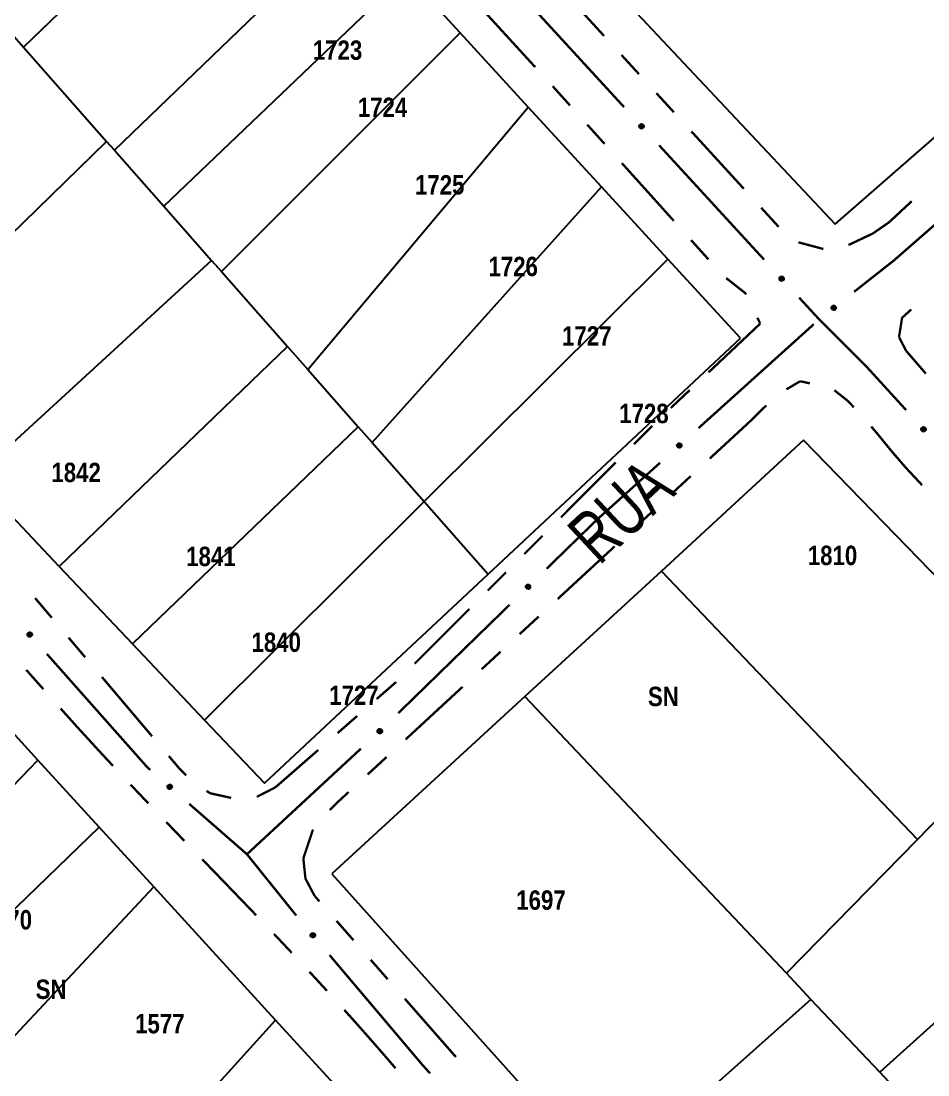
# Model space of a CAD drawing. Extents: x 201549 to 203722, y 4857623 to 4859778.
# Drawn here: x 203034 to 203104.1, y 4858511.1 to 4858592.6 of the extents above; entities that cross this region are included whole.
import ezdxf
from ezdxf.enums import TextEntityAlignment as Align

# ---------------------------------------------------------------- set-up
doc = ezdxf.new("R2010")
doc.units = 0
doc.header["$LTSCALE"] = 1.5
doc.header["$MEASUREMENT"] = 0
for name, color, linetype in [('CD-MALHA-LOTES', 40, 'CONTINUOUS'), ('RU-QUADRAS', 6, 'CONTINUOUS'), ('SV-EIXO-RUA-N-PAV', 6, 'CONTINUOUS'), ('SV-RUA-NAO-PAV-S-GUIA-C-GUIA', 7, 'CONTINUOUS'), ('SV-TXT-RUA-N-PAV-S-GUIA-C-GUIA', 7, 'CONTINUOUS'), ('Th_NmrPort', 1, 'CONTINUOUS')]:
    doc.layers.add(name, color=color, linetype=linetype)
doc.styles.add('ARIAL', font='ARIAL.TTF')
doc.styles.get("Standard").update_dxf_attribs({"font": 'swisscbo.ttf'})

msp = doc.modelspace()

# ---------------------------------------------------------------- linework, layer by layer
at = {"layer": 'CD-MALHA-LOTES', "linetype": 'Continuous'}
for p, q in [((203035.77, 4858641.91), (203096.96, 4858576.87)), ((203096.96, 4858576.87), (203134.65, 4858609.8)), ((203052.66, 4858608.32), (203034.2, 4858590.55)), ((203041.23, 4858582.58), (203059.84, 4858600.5)), ((203045.04, 4858578.26), (203063.81, 4858596.18)), ((203067.96, 4858591.65), (203063.81, 4858596.18)), ((203032.94, 4858591.99), (203034.2, 4858590.55)), ((203049.5, 4858573.21), (203067.96, 4858591.65)), ((203073.23, 4858585.91), (203067.96, 4858591.65)), ((203034.2, 4858590.55), (203040.63, 4858583.26)), ((203056.18, 4858565.63), (203073.23, 4858585.91)), ((203078.88, 4858579.76), (203073.23, 4858585.91)), ((203022.52, 4858565.66), (203040.63, 4858583.26)), ((203040.63, 4858583.26), (203041.23, 4858582.58)), ((203041.23, 4858582.58), (203045.04, 4858578.26)), ((203061.15, 4858559.99), (203078.88, 4858579.76)), ((203084.01, 4858574.17), (203078.88, 4858579.76)), ((203045.04, 4858578.26), (203048.73, 4858574.07)), ((203048.73, 4858574.07), (203030.45, 4858557.29)), ((203048.73, 4858574.07), (203049.5, 4858573.21)), ((203065.18, 4858555.43), (203084.01, 4858574.17)), ((203089.63, 4858568.05), (203084.01, 4858574.17)), ((203049.5, 4858573.21), (203054.62, 4858567.4)), ((203054.62, 4858567.4), (203036.96, 4858550.42)), ((203054.62, 4858567.4), (203056.18, 4858565.63)), ((203070.12, 4858549.82), (203089.63, 4858568.05)), ((203056.18, 4858565.63), (203060.08, 4858561.2)), ((203060.08, 4858561.2), (203042.63, 4858544.43)), ((203060.08, 4858561.2), (203061.15, 4858559.99)), ((203061.15, 4858559.99), (203065.18, 4858555.43)), ((203094.51, 4858560.16), (203083.52, 4858550.05)), ((203113.94, 4858540.18), (203094.51, 4858560.16)), ((203036.96, 4858550.42), (203030.45, 4858557.29)), ((203065.18, 4858555.43), (203048.2, 4858538.54)), ((203065.18, 4858555.43), (203070.12, 4858549.82)), ((203036.96, 4858550.42), (203042.63, 4858544.43)), ((203052.83, 4858533.66), (203070.12, 4858549.82)), ((203083.52, 4858550.05), (203072.96, 4858540.35)), ((203103.31, 4858529.32), (203083.52, 4858550.05)), ((203042.63, 4858544.43), (203048.2, 4858538.54)), ((203035.32, 4858535.44), (203027.99, 4858543.45)), ((203072.96, 4858540.35), (203058.05, 4858526.65)), ((203093.18, 4858518.97), (203072.96, 4858540.35)), ((203103.31, 4858529.32), (203113.94, 4858540.18)), ((203048.2, 4858538.54), (203052.83, 4858533.66)), ((203016.61, 4858516.18), (203035.32, 4858535.44)), ((203040.06, 4858530.26), (203035.32, 4858535.44)), ((203122.59, 4858531.27), (203100.4, 4858511.33)), ((203020.83, 4858511.69), (203040.06, 4858530.26)), ((203044.28, 4858525.65), (203040.06, 4858530.26)), ((203093.18, 4858518.97), (203103.31, 4858529.32)), ((203058.05, 4858526.65), (203079.33, 4858502.94)), ((203026.02, 4858506.16), (203044.28, 4858525.65)), ((203053.69, 4858515.36), (203044.28, 4858525.65)), ((203095.08, 4858516.95), (203093.18, 4858518.97)), ((203095.08, 4858516.95), (203079.33, 4858502.94)), ((203100.4, 4858511.33), (203095.08, 4858516.95)), ((203035.87, 4858495.68), (203053.69, 4858515.36)), ((203068.04, 4858499.68), (203053.69, 4858515.36)), ((203102.24, 4858509.38), (203100.4, 4858511.33))]:
    msp.add_line(p, q, dxfattribs=at)
at = {"layer": 'RU-QUADRAS', "linetype": 'Continuous'}
for points in [[(202959.95, 4858725.1, 0.01, 0.01, 0), (202988.52, 4858770.94, 0.01, 0.01, 0), (203073.53, 4858678.25, 0.01, 0.01, 0), (203134.65, 4858609.78, 0.01, 0.01, 0), (203096.96, 4858576.87, 0.01, 0.01, 0), (203018.75, 4858660.1, 0.01, 0.01, 0)], [(202924.37, 4858669.22, 0.01, 0.01, 0), (202954.23, 4858716.64, 0.01, 0.01, 0.003032143), (203089.63, 4858568.05, 0.01, 0.01, 0), (203052.83, 4858533.66, 0.01, 0.01, 0), (203022.51, 4858565.67, 0.01, 0.01, 0), (203014.68, 4858574.76, 0.01, 0.01, 0), (202949.5, 4858644.72, 0.01, 0.01, 0)], [(202879.06, 4858596.94, 0.01, 0.01, 0), (202893.31, 4858617.77, 0.01, 0.01, 0), (202891.15, 4858619.58, 0.01, 0.01, 0), (202900.69, 4858633.8, 0.01, 0.01, 0), (202901.8, 4858632.42, 0.01, 0.01, 0), (202919.55, 4858658.14, 0.01, 0.01, 0), (203012.21, 4858560.69, 0.01, 0.01, 0), (203068.04, 4858499.68, 0.01, 0.01, 0), (203053.26, 4858477.17, 0.01, 0.01, 0), (203035.64, 4858456.26, 0.01, 0.01, 0.017146336), (203007.63, 4858485.08, 0.01, 0.01, -0.01187532), (202963.53, 4858527.76, 0.01, 0.01, 0), (202912.93, 4858572.49, 0.01, 0.01, 0)], [(203058.05, 4858526.65, 0.01, 0.01, 0), (203094.51, 4858560.16, 0.01, 0.01, 0), (203141.14, 4858512.19, 0.01, 0.01, -0.005207283), (203200.12, 4858443.88, 0.01, 0.01, 0), (203161.65, 4858412.69, 0.01, 0.01, 0), (203128.87, 4858449.07, 0.01, 0.01, -0.005920887)]]:
    msp.add_lwpolyline(points, format="xyseb", close=True, dxfattribs=at)
at = {"layer": 'SV-EIXO-RUA-N-PAV', "const_width": 0.18}
for points in [[(203080.635757, 4858585.910696), (203072.518897, 4858594.749055)], [(203090.4877, 4858575.183025), (203083.341377, 4858582.964577)], [(203101.491439, 4858574.060195), (203107.587186, 4858579.381059)], [(203090.782351, 4858574.863225), (203090.4877, 4858575.183025)], [(203091.459949, 4858574.127793), (203090.782351, 4858574.863225)], [(203100.777799, 4858573.497712), (203101.491439, 4858574.060195)], [(203098.421679, 4858571.640645), (203100.777799, 4858573.497712)], [(203095.716225, 4858569.508237), (203094.170342, 4858571.186064)], [(203086.388608, 4858561.104153), (203095.303751, 4858569.136602)], [(203096.224341, 4858569.000121), (203095.716225, 4858569.508237)], [(203099.440146, 4858565.784316), (203096.224341, 4858569.000121)], [(203099.745027, 4858565.450399), (203099.440146, 4858565.784316)], [(203102.442105, 4858562.496457), (203099.745027, 4858565.450399)], [(203078.585697, 4858554.073812), (203083.416894, 4858558.42667)], [(203074.6465, 4858550.23966), (203078.229484, 4858553.727098)], [(203078.229484, 4858553.727098), (203078.585697, 4858554.073812)], [(203063.18095, 4858539.079858), (203071.780112, 4858547.44971)], [(203036.010791, 4858543.647598), (203043.307174, 4858535.415782)], [(203051.476667, 4858528.171489), (203060.28055, 4858536.32573)], [(203043.307174, 4858535.415782), (203043.768601, 4858534.895198)], [(203043.768601, 4858534.895198), (203043.997958, 4858534.695131)], [(203047.012302, 4858532.065733), (203050.780232, 4858528.778986)], [(203050.780232, 4858528.778986), (203051.476667, 4858528.171489)], [(203051.476667, 4858528.171489), (203055.284193, 4858523.436665)], [(203057.861571, 4858520.377848), (203064.966935, 4858511.980598)], [(203064.966935, 4858511.980598), (203065.029202, 4858511.907011)], [(203065.029202, 4858511.907011), (203065.633478, 4858511.235185)]]:
    msp.add_lwpolyline(points, dxfattribs=at)
at = {"layer": 'SV-EIXO-RUA-N-PAV'}
for points in [[(203082.004676, 4858584.257353), (203081.955787, 4858584.258739), (203081.914053, 4858584.269928), (203081.881931, 4858584.289279), (203081.858004, 4858584.31378), (203081.836349, 4858584.341603), (203081.820706, 4858584.374471), (203081.811423, 4858584.414797), (203081.81247, 4858584.463849), (203081.826742, 4858584.505848), (203081.844028, 4858584.538356), (203081.86814, 4858584.564776), (203081.895521, 4858584.58536), (203081.9302, 4858584.600481), (203081.971159, 4858584.609489), (203082.020457, 4858584.607242), (203082.061296, 4858584.595992), (203082.091875, 4858584.576459), (203082.118283, 4858584.552051), (203082.14005, 4858584.523381), (203082.155221, 4858584.491028), (203082.164216, 4858584.449773), (203082.161354, 4858584.401145), (203082.150598, 4858584.360285), (203082.1315, 4858584.32944), (203082.106884, 4858584.303982), (203082.079242, 4858584.281923), (203082.046857, 4858584.264822), (203082.004676, 4858584.257353)], [(203092.831547, 4858572.476671), (203092.782656, 4858572.477978), (203092.740904, 4858572.4891), (203092.70875, 4858572.508398), (203092.684784, 4858572.532861), (203092.663084, 4858572.560648), (203092.647387, 4858572.593491), (203092.638039, 4858572.633802), (203092.639006, 4858572.682856), (203092.65321, 4858572.724878), (203092.670444, 4858572.757413), (203092.694513, 4858572.783872), (203092.72186, 4858572.804501), (203092.756515, 4858572.819678), (203092.797458, 4858572.828752), (203092.84676, 4858572.826585), (203092.887618, 4858572.815402), (203092.918228, 4858572.795919), (203092.944675, 4858572.771553), (203092.966489, 4858572.742918), (203092.981712, 4858572.71059), (203092.990774, 4858572.66935), (203092.987991, 4858572.620717), (203092.977302, 4858572.579839), (203092.958254, 4858572.548964), (203092.933679, 4858572.523466), (203092.906073, 4858572.501362), (203092.873716, 4858572.484209), (203092.831547, 4858572.476671)], [(203096.669947, 4858570.400113), (203096.675011, 4858570.448759), (203096.689311, 4858570.489531), (203096.711026, 4858570.520105), (203096.737259, 4858570.542119), (203096.766634, 4858570.561617), (203096.800587, 4858570.574742), (203096.841497, 4858570.580961), (203096.890331, 4858570.576224), (203096.931136, 4858570.55883), (203096.962249, 4858570.539145), (203096.986779, 4858570.513112), (203097.005242, 4858570.484258), (203097.017709, 4858570.448539), (203097.023607, 4858570.407019), (203097.017655, 4858570.35803), (203097.003361, 4858570.318153), (203096.981581, 4858570.289132), (203096.955254, 4858570.264638), (203096.925026, 4858570.245091), (203096.891623, 4858570.2324), (203096.849807, 4858570.226537), (203096.801533, 4858570.233052), (203096.761599, 4858570.246854), (203096.732279, 4858570.268221), (203096.708748, 4858570.294684), (203096.688833, 4858570.323908), (203096.674219, 4858570.357489), (203096.669947, 4858570.400113)], [(203103.80623, 4858560.839156), (203103.757345, 4858560.840684), (203103.715644, 4858560.851994), (203103.683578, 4858560.871438), (203103.659722, 4858560.896008), (203103.638148, 4858560.923894), (203103.622599, 4858560.956807), (203103.613434, 4858560.99716), (203103.614623, 4858561.046208), (203103.629016, 4858561.088166), (203103.646397, 4858561.120623), (203103.670585, 4858561.146974), (203103.698025, 4858561.167478), (203103.732748, 4858561.182499), (203103.773732, 4858561.191388), (203103.823024, 4858561.188999), (203103.86383, 4858561.17763), (203103.894352, 4858561.158009), (203103.920689, 4858561.133524), (203103.942374, 4858561.104791), (203103.957451, 4858561.072395), (203103.966326, 4858561.031114), (203103.963323, 4858560.982495), (203103.95245, 4858560.941665), (203103.933262, 4858560.910876), (203103.908573, 4858560.88549), (203103.880867, 4858560.863511), (203103.848432, 4858560.846503), (203103.80623, 4858560.839156)], [(203084.722322, 4858559.751018), (203084.724174, 4858559.799891), (203084.735759, 4858559.841517), (203084.755415, 4858559.873454), (203084.780142, 4858559.897146), (203084.80817, 4858559.918536), (203084.841185, 4858559.933866), (203084.881598, 4858559.942765), (203084.930637, 4858559.941251), (203084.972499, 4858559.926581), (203085.00484, 4858559.908986), (203085.03103, 4858559.884624), (203085.051353, 4858559.857049), (203085.066143, 4858559.822227), (203085.074761, 4858559.781185), (203085.072046, 4858559.731911), (203085.060408, 4858559.69118), (203085.040586, 4858559.660789), (203085.015927, 4858559.634614), (203084.987051, 4858559.61312), (203084.954556, 4858559.598258), (203084.913217, 4858559.589656), (203084.864619, 4858559.59298), (203084.823862, 4858559.604123), (203084.793201, 4858559.623514), (203084.767978, 4858559.648371), (203084.746183, 4858559.676221), (203084.72939, 4858559.708768), (203084.722322, 4858559.751018)], [(203073.033565, 4858548.823353), (203073.033533, 4858548.872261), (203073.043507, 4858548.914302), (203073.061917, 4858548.946972), (203073.085714, 4858548.9716), (203073.112897, 4858548.994053), (203073.145298, 4858549.010643), (203073.185337, 4858549.021092), (203073.234399, 4858549.021468), (203073.276794, 4858549.008421), (203073.309789, 4858548.992085), (203073.336898, 4858548.96875), (203073.358268, 4858548.941977), (203073.374388, 4858548.907752), (203073.384581, 4858548.867072), (203073.383765, 4858548.817729), (203073.373705, 4858548.776581), (203073.355067, 4858548.745448), (203073.331435, 4858548.718343), (203073.303409, 4858548.695753), (203073.27151, 4858548.679651), (203073.230533, 4858548.669462), (203073.181843, 4858548.670912), (203073.140687, 4858548.680478), (203073.109301, 4858548.698673), (203073.08314, 4858548.72254), (203073.060289, 4858548.749531), (203073.042255, 4858548.781406), (203073.033565, 4858548.823353)], [(203034.67125, 4858545.324832), (203034.720107, 4858545.322583), (203034.761637, 4858545.31066), (203034.793413, 4858545.290746), (203034.816904, 4858545.265826), (203034.838065, 4858545.237626), (203034.853126, 4858545.204487), (203034.861696, 4858545.164003), (203034.859784, 4858545.114977), (203034.844773, 4858545.073237), (203034.826916, 4858545.041039), (203034.802342, 4858545.015048), (203034.774602, 4858544.994951), (203034.739662, 4858544.980444), (203034.698551, 4858544.97216), (203034.6493, 4858544.975276), (203034.608665, 4858544.987244), (203034.578436, 4858545.007313), (203034.552463, 4858545.032184), (203034.531205, 4858545.061234), (203034.516607, 4858545.093849), (203034.508341, 4858545.135256), (203034.51206, 4858545.183826), (203034.523535, 4858545.22449), (203034.543174, 4858545.254993), (203034.568235, 4858545.280013), (203034.596262, 4858545.301581), (203034.628944, 4858545.318108), (203034.67125, 4858545.324832)], [(203061.568016, 4858537.663551), (203061.567984, 4858537.71246), (203061.577957, 4858537.7545), (203061.596368, 4858537.78717), (203061.620165, 4858537.811798), (203061.647348, 4858537.834251), (203061.679748, 4858537.850842), (203061.719788, 4858537.86129), (203061.768849, 4858537.861667), (203061.811245, 4858537.848619), (203061.84424, 4858537.832283), (203061.871349, 4858537.808948), (203061.892718, 4858537.782176), (203061.908839, 4858537.74795), (203061.919031, 4858537.70727), (203061.918216, 4858537.657928), (203061.908155, 4858537.616779), (203061.889518, 4858537.585647), (203061.865886, 4858537.558542), (203061.837859, 4858537.535952), (203061.80596, 4858537.519849), (203061.764984, 4858537.509661), (203061.716293, 4858537.511111), (203061.675138, 4858537.520676), (203061.643752, 4858537.538872), (203061.617591, 4858537.562739), (203061.594739, 4858537.589729), (203061.576706, 4858537.621604), (203061.568016, 4858537.663551)], [(203045.469216, 4858533.557835), (203045.517959, 4858533.561855), (203045.560673, 4858533.555342), (203045.594735, 4858533.539656), (203045.621221, 4858533.517946), (203045.645815, 4858533.492684), (203045.664992, 4858533.461744), (203045.67867, 4858533.422689), (203045.683045, 4858533.373821), (203045.673497, 4858533.330503), (203045.659905, 4858533.296286), (203045.638858, 4858533.267365), (203045.613917, 4858533.243884), (203045.581119, 4858533.225027), (203045.541406, 4858533.211553), (203045.492161, 4858533.208342), (203045.450329, 4858533.215015), (203045.417781, 4858533.231052), (203045.38884, 4858533.252396), (203045.36404, 4858533.278487), (203045.34539, 4858533.308967), (203045.331895, 4858533.348977), (203045.329371, 4858533.397624), (203045.33555, 4858533.439422), (203045.351126, 4858533.472187), (203045.372781, 4858533.500206), (203045.397818, 4858533.525183), (203045.428117, 4858533.545755), (203045.469216, 4858533.557835)], [(203056.560911, 4858522.08541), (203056.609703, 4858522.082039), (203056.650948, 4858522.069165), (203056.682258, 4858522.048526), (203056.70517, 4858522.023073), (203056.725678, 4858521.994394), (203056.739974, 4858521.960918), (203056.747612, 4858521.920248), (203056.744574, 4858521.871279), (203056.728609, 4858521.829894), (203056.710017, 4858521.798116), (203056.684852, 4858521.772696), (203056.656658, 4858521.753241), (203056.621393, 4858521.73954), (203056.580103, 4858521.732203), (203056.530937, 4858521.736449), (203056.490588, 4858521.749348), (203056.460827, 4858521.770106), (203056.435432, 4858521.795567), (203056.414847, 4858521.825097), (203056.401003, 4858521.858039), (203056.39369, 4858521.899625), (203056.398524, 4858521.948097), (203056.410929, 4858521.988487), (203056.431264, 4858522.018531), (203056.456894, 4858522.042968), (203056.485408, 4858522.063887), (203056.518461, 4858522.079659), (203056.560911, 4858522.08541)]]:
    msp.add_lwpolyline(points, close=True, dxfattribs=at)
for points in [[(203082.004676, 4858584.257353), (203081.811423, 4858584.414797)], [(203082.046857, 4858584.264822), (203081.81247, 4858584.463849)], [(203082.026522, 4858584.262923), (203081.815716, 4858584.438)], [(203081.955787, 4858584.258739), (203081.820706, 4858584.374471)], [(203081.978077, 4858584.25919), (203081.821377, 4858584.389472)], [(203082.059954, 4858584.276952), (203081.822382, 4858584.481175)], [(203082.079242, 4858584.281923), (203081.826742, 4858584.505848)], [(203082.089694, 4858584.295001), (203081.837437, 4858584.517232)], [(203082.106884, 4858584.303982), (203081.844028, 4858584.538356)], [(203082.117753, 4858584.318916), (203081.859198, 4858584.552038)], [(203082.1315, 4858584.32944), (203081.86814, 4858584.564776)], [(203082.139268, 4858584.347939), (203081.884241, 4858584.573184)], [(203082.150598, 4858584.360285), (203081.895521, 4858584.58536)], [(203082.155246, 4858584.382991), (203081.916833, 4858584.590147)], [(203082.161354, 4858584.401145), (203081.9302, 4858584.600481)], [(203082.159061, 4858584.427253), (203081.953115, 4858584.603089)], [(203082.164216, 4858584.449773), (203081.971159, 4858584.609489)], [(203082.154241, 4858584.472847), (203082.001397, 4858584.602966)], [(203082.155221, 4858584.491028), (203082.020457, 4858584.607242)], [(203082.144232, 4858584.509971), (203082.045577, 4858584.597223)], [(203082.14005, 4858584.523381), (203082.061296, 4858584.595992)], [(203081.931969, 4858584.265015), (203081.835242, 4858584.352184)], [(203081.914053, 4858584.269928), (203081.836349, 4858584.341603)], [(203092.831547, 4858572.476671), (203092.638039, 4858572.633802)], [(203092.873716, 4858572.484209), (203092.639006, 4858572.682856)], [(203092.853384, 4858572.482277), (203092.642294, 4858572.657012)], [(203092.782656, 4858572.477978), (203092.647387, 4858572.593491)], [(203092.804944, 4858572.478465), (203092.648034, 4858572.608493)], [(203092.886793, 4858572.49636), (203092.64889, 4858572.700197)], [(203092.906073, 4858572.501362), (203092.65321, 4858572.724878)], [(203092.758828, 4858572.484215), (203092.661959, 4858572.571228)], [(203092.740904, 4858572.4891), (203092.663084, 4858572.560648)], [(203092.916504, 4858572.514457), (203092.663886, 4858572.736279)], [(203092.933679, 4858572.523466), (203092.670444, 4858572.757413)], [(203092.944524, 4858572.538418), (203092.685591, 4858572.77112)], [(203092.958254, 4858572.548964), (203092.694513, 4858572.783872)], [(203092.965992, 4858572.567475), (203092.7106, 4858572.792307)], [(203092.977302, 4858572.579839), (203092.72186, 4858572.804501)], [(203092.981913, 4858572.602553), (203092.743164, 4858572.809322)], [(203092.987991, 4858572.620717), (203092.756515, 4858572.819678)], [(203092.985656, 4858572.646821), (203092.779426, 4858572.822323)], [(203092.990774, 4858572.66935), (203092.797458, 4858572.828752)], [(203092.980762, 4858572.692408), (203092.827707, 4858572.822278)], [(203092.981712, 4858572.71059), (203092.84676, 4858572.826585)], [(203092.970693, 4858572.729515), (203092.871896, 4858572.816607)], [(203092.966489, 4858572.742918), (203092.887618, 4858572.815402)], [(203096.669947, 4858570.400113), (203096.841497, 4858570.580961)], [(203096.673782, 4858570.426499), (203096.815494, 4858570.572943)], [(203096.673856, 4858570.377909), (203096.864311, 4858570.574933)], [(203096.674219, 4858570.357489), (203096.890331, 4858570.576224)], [(203096.675011, 4858570.448759), (203096.800587, 4858570.574742)], [(203096.683063, 4858570.472036), (203096.777268, 4858570.561925)], [(203096.685328, 4858570.343516), (203096.90686, 4858570.565035)], [(203096.688833, 4858570.323908), (203096.931136, 4858570.55883)], [(203096.689311, 4858570.489531), (203096.766634, 4858570.561617)], [(203096.701087, 4858570.312501), (203096.941682, 4858570.547308)], [(203096.708748, 4858570.294684), (203096.962249, 4858570.539145)], [(203096.722821, 4858570.282721), (203096.974751, 4858570.522987)], [(203096.732279, 4858570.268221), (203096.986779, 4858570.513112)], [(203096.750141, 4858570.259082), (203096.993951, 4858570.496423)], [(203096.761599, 4858570.246854), (203097.005242, 4858570.484258)], [(203096.78389, 4858570.24051), (203097.008411, 4858570.462647)], [(203096.801533, 4858570.233052), (203097.017709, 4858570.448539)], [(203096.827739, 4858570.233373), (203097.018584, 4858570.425493)], [(203096.849807, 4858570.226537), (203097.023607, 4858570.407019)], [(203096.873567, 4858570.234746), (203097.014825, 4858570.377357)], [(203096.891623, 4858570.2324), (203097.017655, 4858570.35803)], [(203096.911339, 4858570.241931), (203097.005772, 4858570.333736)], [(203096.925026, 4858570.245091), (203097.003361, 4858570.318153)], [(203103.80623, 4858560.839156), (203103.613434, 4858560.99716)], [(203103.848432, 4858560.846503), (203103.614623, 4858561.046208)], [(203103.828092, 4858560.844663), (203103.617794, 4858561.02035)], [(203103.757345, 4858560.840684), (203103.622599, 4858560.956807)], [(203103.779636, 4858560.841071), (203103.623314, 4858560.971806)], [(203103.861565, 4858560.858595), (203103.624585, 4858561.063505)], [(203103.880867, 4858560.863511), (203103.629016, 4858561.088166)], [(203103.733546, 4858560.847029), (203103.637071, 4858560.934478)], [(203103.715644, 4858560.851994), (203103.638148, 4858560.923894)], [(203103.891357, 4858560.876558), (203103.639744, 4858561.099519)], [(203103.908573, 4858560.88549), (203103.646397, 4858561.120623)], [(203103.919484, 4858560.900392), (203103.661606, 4858561.134262)], [(203103.933262, 4858560.910876), (203103.670585, 4858561.146974)], [(203103.941084, 4858560.929352), (203103.68671, 4858561.155335)], [(203103.95245, 4858560.941665), (203103.698025, 4858561.167478)], [(203103.957163, 4858560.964358), (203103.71935, 4858561.172203)], [(203103.963323, 4858560.982495), (203103.732748, 4858561.182499)], [(203103.961106, 4858561.008608), (203103.755671, 4858561.18504)], [(203103.966326, 4858561.031114), (203103.773732, 4858561.191388)], [(203103.956418, 4858561.054217), (203103.803952, 4858561.184777)], [(203103.957451, 4858561.072395), (203103.823024, 4858561.188999)], [(203103.946517, 4858561.09137), (203103.848114, 4858561.178906)], [(203103.942374, 4858561.104791), (203103.86383, 4858561.17763)], [(203084.722322, 4858559.751018), (203084.881598, 4858559.942765)], [(203084.724174, 4858559.799891), (203084.841185, 4858559.933866)], [(203084.724413, 4858559.777598), (203084.856179, 4858559.933052)], [(203084.727685, 4858559.72912), (203084.904759, 4858559.938251)], [(203084.72939, 4858559.708768), (203084.930637, 4858559.941251)], [(203084.741395, 4858559.695556), (203084.947868, 4858559.931175)], [(203084.746183, 4858559.676221), (203084.972499, 4858559.926581)], [(203084.730676, 4858559.823648), (203084.818761, 4858559.919542)], [(203084.735759, 4858559.841517), (203084.80817, 4858559.918536)], [(203084.759161, 4858559.665645), (203084.98378, 4858559.915778)], [(203084.767978, 4858559.648371), (203085.00484, 4858559.908986)], [(203084.782808, 4858559.637361), (203085.018378, 4858559.893687)], [(203084.793201, 4858559.623514), (203085.03103, 4858559.884624)], [(203084.811625, 4858559.61557), (203085.039285, 4858559.868444)], [(203084.823862, 4858559.604123), (203085.051353, 4858559.857049)], [(203084.846523, 4858559.59926), (203085.055937, 4858559.835693)], [(203084.864619, 4858559.59298), (203085.066143, 4858559.822227)], [(203084.890747, 4858559.595024), (203085.068533, 4858559.799288)], [(203084.913217, 4858559.589656), (203085.074761, 4858559.781185)], [(203084.936385, 4858559.599411), (203085.067951, 4858559.75101)], [(203084.954556, 4858559.598258), (203085.072046, 4858559.731911)], [(203084.973603, 4858559.609066), (203085.061788, 4858559.706887)], [(203084.987051, 4858559.61312), (203085.060408, 4858559.69118)], [(203073.033533, 4858548.872261), (203073.145298, 4858549.010643)], [(203073.033565, 4858548.823353), (203073.185337, 4858549.021092)], [(203073.03463, 4858548.849994), (203073.160312, 4858549.010408)], [(203073.039115, 4858548.896251), (203073.123442, 4858548.995467)], [(203073.039767, 4858548.801677), (203073.208655, 4858549.017474)], [(203073.042255, 4858548.781406), (203073.234399, 4858549.021468)], [(203073.043507, 4858548.914302), (203073.112897, 4858548.994053)], [(203073.05476, 4858548.768666), (203073.252004, 4858549.012063)], [(203073.060289, 4858548.749531), (203073.276794, 4858549.008421)], [(203073.073665, 4858548.739462), (203073.288483, 4858548.998061)], [(203073.08314, 4858548.72254), (203073.309789, 4858548.992085)], [(203073.098384, 4858548.71211), (203073.323906, 4858548.977318)], [(203073.109301, 4858548.698673), (203073.336898, 4858548.96875)], [(203073.128018, 4858548.691445), (203073.34577, 4858548.952899)], [(203073.140687, 4858548.680478), (203073.358268, 4858548.941977)], [(203073.163519, 4858548.676491), (203073.363671, 4858548.920814)], [(203073.181843, 4858548.670912), (203073.374388, 4858548.907752)], [(203073.207873, 4858548.673962), (203073.37766, 4858548.884922)], [(203073.230533, 4858548.669462), (203073.384581, 4858548.867072)], [(203073.253308, 4858548.680103), (203073.378938, 4858548.836657)], [(203073.27151, 4858548.679651), (203073.383765, 4858548.817729)], [(203073.290126, 4858548.691184), (203073.374479, 4858548.792329)], [(203073.303409, 4858548.695753), (203073.373705, 4858548.776581)], [(203034.557105, 4858545.265273), (203034.811507, 4858545.027627)], [(203034.568235, 4858545.280013), (203034.826916, 4858545.041039)], [(203034.585581, 4858545.288689), (203034.83388, 4858545.062043)], [(203034.596262, 4858545.301581), (203034.844773, 4858545.073237)], [(203034.615635, 4858545.306211), (203034.849568, 4858545.09783)], [(203034.628944, 4858545.318108), (203034.859784, 4858545.114977)], [(203034.649309, 4858545.319648), (203034.856994, 4858545.14088)], [(203034.67125, 4858545.324832), (203034.861696, 4858545.164003)], [(203034.697813, 4858545.322526), (203034.85219, 4858545.1895)], [(203034.720107, 4858545.322583), (203034.853126, 4858545.204487)], [(203034.743811, 4858545.315889), (203034.838985, 4858545.227027)], [(203034.761637, 4858545.31066), (203034.838065, 4858545.237626)], [(203034.508341, 4858545.135256), (203034.698551, 4858544.97216)], [(203034.51206, 4858545.183826), (203034.739662, 4858544.980444)], [(203034.513893, 4858545.157682), (203034.716704, 4858544.978241)], [(203034.516607, 4858545.093849), (203034.6493, 4858544.975276)], [(203034.517908, 4858545.11201), (203034.668432, 4858544.979215)], [(203034.518488, 4858545.20187), (203034.75321, 4858544.990541)], [(203034.523535, 4858545.22449), (203034.774602, 4858544.994951)], [(203034.52726, 4858545.074715), (203034.624361, 4858544.985737)], [(203034.531205, 4858545.061234), (203034.608665, 4858544.987244)], [(203034.535081, 4858545.236635), (203034.786095, 4858545.006925)], [(203034.543174, 4858545.254993), (203034.802342, 4858545.015048)], [(203061.567984, 4858537.71246), (203061.679748, 4858537.850842)], [(203061.568016, 4858537.663551), (203061.719788, 4858537.86129)], [(203061.569081, 4858537.690193), (203061.694762, 4858537.850606)], [(203061.573566, 4858537.73645), (203061.657892, 4858537.835665)], [(203061.574217, 4858537.641876), (203061.743105, 4858537.857672)], [(203061.576706, 4858537.621604), (203061.768849, 4858537.861667)], [(203061.577957, 4858537.7545), (203061.647348, 4858537.834251)], [(203061.589211, 4858537.608865), (203061.786455, 4858537.852262)], [(203061.594739, 4858537.589729), (203061.811245, 4858537.848619)], [(203061.608115, 4858537.579661), (203061.822934, 4858537.838259)], [(203061.617591, 4858537.562739), (203061.84424, 4858537.832283)], [(203061.632834, 4858537.552308), (203061.858357, 4858537.817517)], [(203061.643752, 4858537.538872), (203061.871349, 4858537.808948)], [(203061.662468, 4858537.531643), (203061.880221, 4858537.793098)], [(203061.675138, 4858537.520676), (203061.892718, 4858537.782176)], [(203061.697969, 4858537.516689), (203061.898121, 4858537.761012)], [(203061.716293, 4858537.511111), (203061.908839, 4858537.74795)], [(203061.742323, 4858537.51416), (203061.91211, 4858537.72512)], [(203061.764984, 4858537.509661), (203061.919031, 4858537.70727)], [(203061.787759, 4858537.520301), (203061.913388, 4858537.676855)], [(203061.80596, 4858537.519849), (203061.918216, 4858537.657928)], [(203061.824577, 4858537.531383), (203061.908929, 4858537.632528)], [(203061.837859, 4858537.535952), (203061.908155, 4858537.616779)], [(203045.329371, 4858533.397624), (203045.581119, 4858533.225027)], [(203045.331895, 4858533.348977), (203045.541406, 4858533.211553)], [(203045.333437, 4858533.416341), (203045.593264, 4858533.236774)], [(203045.334532, 4858533.371929), (203045.558632, 4858533.219905)], [(203045.33555, 4858533.439422), (203045.613917, 4858533.243884)], [(203045.344357, 4858533.327145), (203045.510632, 4858533.214697)], [(203045.34539, 4858533.308967), (203045.492161, 4858533.208342)], [(203045.345447, 4858533.452943), (203045.623783, 4858533.257231)], [(203045.351126, 4858533.472187), (203045.638858, 4858533.267365)], [(203045.358403, 4858533.291354), (203045.466088, 4858533.215527)], [(203045.363627, 4858533.484164), (203045.646339, 4858533.281013)], [(203045.36404, 4858533.278487), (203045.450329, 4858533.215015)], [(203045.372781, 4858533.500206), (203045.659905, 4858533.296286)], [(203045.388874, 4858533.51103), (203045.664125, 4858533.318009)], [(203045.397818, 4858533.525183), (203045.673497, 4858533.330503)], [(203045.416439, 4858533.532253), (203045.675106, 4858533.355508)], [(203045.428117, 4858533.545755), (203045.683045, 4858533.373821)], [(203045.448118, 4858533.549887), (203045.676965, 4858533.399154)], [(203045.469216, 4858533.557835), (203045.67867, 4858533.422689)], [(203045.495855, 4858533.558946), (203045.665981, 4858533.44676)], [(203045.517959, 4858533.561855), (203045.664992, 4858533.461744)], [(203045.542324, 4858533.558247), (203045.648084, 4858533.48229)], [(203045.560673, 4858533.555342), (203045.645815, 4858533.492684)], [(203056.39369, 4858521.899625), (203056.580103, 4858521.732203)], [(203056.398524, 4858521.948097), (203056.621393, 4858521.73954)], [(203056.399755, 4858521.921918), (203056.598391, 4858521.737865)], [(203056.401003, 4858521.858039), (203056.530937, 4858521.736449)], [(203056.40272, 4858521.876165), (203056.550154, 4858521.739949)], [(203056.405364, 4858521.965988), (203056.63517, 4858521.749323)], [(203056.410929, 4858521.988487), (203056.656658, 4858521.753241)], [(203056.411213, 4858521.838666), (203056.506244, 4858521.747481)], [(203056.414847, 4858521.825097), (203056.490588, 4858521.749348)], [(203056.422752, 4858522.000363), (203056.668422, 4858521.764948)], [(203056.431264, 4858522.018531), (203056.684852, 4858521.772696)], [(203056.445428, 4858522.028488), (203056.694304, 4858521.78506)], [(203056.456894, 4858522.042968), (203056.710017, 4858521.798116)], [(203056.474434, 4858522.051244), (203056.717461, 4858521.818954)], [(203056.485408, 4858522.063887), (203056.728609, 4858521.829894)], [(203056.504882, 4858522.068071), (203056.733967, 4858521.854371)], [(203056.518461, 4858522.079659), (203056.744574, 4858521.871279)], [(203056.538856, 4858522.080731), (203056.74238, 4858521.897239)], [(203056.560911, 4858522.08541), (203056.747612, 4858521.920248)], [(203056.587414, 4858522.082494), (203056.738694, 4858521.945956)], [(203056.609703, 4858522.082039), (203056.739974, 4858521.960918)], [(203056.633246, 4858522.074801), (203056.726355, 4858521.983777)], [(203056.650948, 4858522.069165), (203056.725678, 4858521.994394)]]:
    msp.add_lwpolyline(points, dxfattribs=at)
at = {"layer": 'SV-RUA-NAO-PAV-S-GUIA-C-GUIA', "const_width": 0.18}
for points in [[(203075.034027, 4858595.842213), (203079.084108, 4858591.415381)], [(203073.761669, 4858589.003998), (203069.711628, 4858593.430867)], [(203080.434135, 4858589.93977), (203081.784162, 4858588.464159)], [(203075.231959, 4858587.396907), (203075.111682, 4858587.528375)], [(203075.781622, 4858586.785966), (203075.231959, 4858587.396907)], [(203076.450462, 4858586.04256), (203075.781622, 4858586.785966)], [(203083.134188, 4858586.988548), (203084.484215, 4858585.512937)], [(203079.125825, 4858583.068937), (203077.788144, 4858584.555749)], [(203085.834242, 4858584.037327), (203089.884323, 4858579.610494)], [(203084.476552, 4858577.121692), (203080.463507, 4858581.582126)], [(203101.115282, 4858577.00818), (203102.871297, 4858578.636913)], [(203091.23435, 4858578.134883), (203092.584377, 4858576.659272)], [(203100.617736, 4858576.664104), (203101.115282, 4858577.00818)], [(203099.788392, 4858576.107218), (203099.864073, 4858576.142913)], [(203099.864073, 4858576.142913), (203100.617736, 4858576.664104)], [(203087.151915, 4858574.148069), (203085.814233, 4858575.634881)], [(203094.104197, 4858575.463959), (203096.037246, 4858574.950811)], [(203098.018139, 4858575.272281), (203099.788392, 4858576.107218)], [(203097.976677, 4858575.261959), (203098.018139, 4858575.272281)], [(203090.02127, 4858571.522033), (203088.529147, 4858572.700167)], [(203090.064487, 4858571.433148), (203090.02127, 4858571.522033)], [(203091.159794, 4858569.180412), (203090.939019, 4858569.634484)], [(203102.126164, 4858569.630156), (203101.964444, 4858568.60867)], [(203102.842095, 4858570.278381), (203102.126164, 4858569.630156)], [(203087.161842, 4858565.410462), (203090.799583, 4858568.840745)], [(203090.799583, 4858568.840745), (203091.159794, 4858569.180412)], [(203101.964444, 4858568.60867), (203101.89006, 4858568.138836)], [(203101.89006, 4858568.138836), (203102.131148, 4858567.673237)], [(203102.131148, 4858567.673237), (203102.439159, 4858567.078391)], [(203102.439159, 4858567.078391), (203103.963524, 4858565.316046)], [(203094.044655, 4858564.605212), (203094.252577, 4858564.726804)], [(203094.252577, 4858564.726804), (203094.993968, 4858564.563633)], [(203084.25165, 4858562.666235), (203085.706746, 4858564.038349)], [(203093.181427, 4858564.100399), (203094.044655, 4858564.605212)], [(203096.895867, 4858564.025228), (203097.681325, 4858563.406312)], [(203097.681325, 4858563.406312), (203097.889523, 4858563.242259)], [(203097.889523, 4858563.242259), (203098.400707, 4858562.714226)], [(203090.912248, 4858562.159414), (203091.429168, 4858562.666127)], [(203091.429168, 4858562.666127), (203091.630894, 4858562.85471)], [(203090.195138, 4858561.462534), (203090.301364, 4858561.560591)], [(203090.301364, 4858561.560591), (203090.912248, 4858562.159414)], [(203081.404443, 4858559.857141), (203082.818806, 4858561.271205)], [(203087.255947, 4858558.749389), (203090.195138, 4858561.462534)], [(203099.740922, 4858561.23118), (203100.222742, 4858560.662379)], [(203100.222742, 4858560.662379), (203101.015571, 4858559.690096)], [(203101.015571, 4858559.690096), (203101.33007, 4858559.304412)], [(203101.33007, 4858559.304412), (203102.311333, 4858558.166801)], [(203075.74699, 4858554.200885), (203079.990079, 4858558.443077)], [(203084.316756, 4858556.036244), (203085.786351, 4858557.392817)], [(203102.311333, 4858558.166801), (203102.383717, 4858558.082883)], [(203102.383717, 4858558.082883), (203102.417526, 4858558.046392)], [(203102.417526, 4858558.046392), (203103.669731, 4858556.69899)], [(203081.377565, 4858553.323099), (203082.84716, 4858554.679672)], [(203072.918263, 4858551.372758), (203074.332626, 4858552.786821)], [(203075.499182, 4858547.896809), (203079.907969, 4858551.966527)], [(203070.089537, 4858548.54463), (203071.5039, 4858549.958694)], [(203035.095762, 4858547.971179), (203036.388165, 4858546.444845)], [(203064.432084, 4858542.888374), (203068.675173, 4858547.130566)], [(203072.559991, 4858545.183664), (203074.029587, 4858546.540237)], [(203037.680567, 4858544.91851), (203038.972969, 4858543.392176)], [(203069.6208, 4858542.470519), (203071.090396, 4858543.827092)], [(203035.737978, 4858540.929109), (203034.407708, 4858542.422555)], [(203040.265371, 4858541.865841), (203044.142577, 4858537.286838)], [(203061.503176, 4858540.16752), (203063.010525, 4858541.482015)], [(203063.742418, 4858537.044229), (203068.151205, 4858541.113947)], [(203037.124425, 4858539.372595), (203037.068248, 4858539.435663)], [(203037.124425, 4858539.372595), (203037.124525, 4858539.372695)], [(203037.736007, 4858538.691476), (203037.124425, 4858539.372595)], [(203038.356962, 4858537.99992), (203037.736007, 4858538.691476)], [(203058.488477, 4858537.53853), (203059.995826, 4858538.853025)], [(203038.404619, 4858537.947869), (203038.356962, 4858537.99992)], [(203040.320954, 4858535.854833), (203038.404619, 4858537.947869)], [(203053.782831, 4858533.434938), (203056.981127, 4858536.224035)], [(203040.431712, 4858535.736343), (203040.320954, 4858535.854833)], [(203041.114584, 4858535.005805), (203040.431712, 4858535.736343)], [(203045.434979, 4858535.760504), (203046.08118, 4858534.997336)], [(203060.803227, 4858534.331084), (203062.272822, 4858535.687657)], [(203046.08118, 4858534.997336), (203046.286159, 4858534.755255)], [(203046.286159, 4858534.755255), (203046.770252, 4858534.273735)], [(203043.859809, 4858532.096599), (203042.482208, 4858533.546501)], [(203048.347872, 4858533.063414), (203048.638169, 4858532.879795)], [(203052.311193, 4858532.641567), (203053.128613, 4858533.061237)], [(203053.128613, 4858533.061237), (203053.664575, 4858533.336404)], [(203053.664575, 4858533.336404), (203053.782831, 4858533.434938)], [(203058.685567, 4858532.376289), (203059.333631, 4858532.974512)], [(203048.638169, 4858532.879795), (203050.256918, 4858532.528139)], [(203052.230843, 4858532.630255), (203052.311193, 4858532.641567)], [(203057.883807, 4858531.597118), (203058.599167, 4858532.295874)], [(203058.599167, 4858532.295874), (203058.610272, 4858532.306721)], [(203058.610272, 4858532.306721), (203058.685567, 4858532.376289)], [(203046.113059, 4858529.748016), (203045.243659, 4858530.652669)], [(203046.631141, 4858529.212223), (203046.113059, 4858529.748016)], [(203056.265003, 4858529.129816), (203056.573784, 4858530.044433)], [(203056.573784, 4858530.044433), (203056.595271, 4858530.071637)], [(203055.836084, 4858527.859348), (203056.265003, 4858529.129816)], [(203048.032934, 4858527.762507), (203048.021391, 4858527.774445)], [(203048.71676, 4858527.055791), (203048.032934, 4858527.762507)], [(203055.903557, 4858527.203729), (203055.836084, 4858527.859348)], [(203049.958627, 4858525.772354), (203048.71676, 4858527.055791)], [(203055.997117, 4858526.294623), (203055.903557, 4858527.203729)], [(203050.107141, 4858525.618142), (203049.958627, 4858525.772354)], [(203056.037359, 4858526.218515), (203055.997117, 4858526.294623)], [(203056.706186, 4858524.953608), (203056.037359, 4858526.218515)], [(203051.896876, 4858523.759742), (203050.107141, 4858525.618142)], [(203057.081582, 4858524.525806), (203056.706186, 4858524.953608)], [(203052.186665, 4858523.455838), (203051.896876, 4858523.759742)], [(203059.719855, 4858521.519227), (203058.400719, 4858523.022517)], [(203053.854419, 4858521.706854), (203053.566867, 4858522.008412)], [(203054.253861, 4858521.281758), (203053.854419, 4858521.706854)], [(203054.938635, 4858520.553003), (203054.253861, 4858521.281758)], [(203062.358128, 4858518.512648), (203061.038992, 4858520.015938)], [(203057.659156, 4858517.620692), (203056.303436, 4858519.091073)], [(203067.634674, 4858512.499491), (203063.677264, 4858517.009359)], [(203059.910208, 4858515.128388), (203059.003667, 4858516.14007)], [(203060.335324, 4858514.647872), (203059.910208, 4858515.128388)], [(203060.955061, 4858513.947372), (203060.335324, 4858514.647872)], [(203060.997614, 4858513.898627), (203060.955061, 4858513.947372)], [(203062.012319, 4858512.736246), (203060.997614, 4858513.898627)], [(203062.310501, 4858512.389887), (203062.012319, 4858512.736246)], [(203062.962935, 4858511.632041), (203062.310501, 4858512.389887)]]:
    msp.add_lwpolyline(points, dxfattribs=at)

# ---------------------------------------------------------------- texts
at = {"layer": 'SV-TXT-RUA-N-PAV-S-GUIA-C-GUIA', "style": 'ARIAL', "width": 0.7}
msp.add_text('RUA ', height=4, rotation=43, dxfattribs=at).set_placement((203078.716599, 4858550.427807))
at = {"layer": 'Th_NmrPort', "color": 1}
for s, p in [('1723', (203056.568554, 4858590.317271)), ('1724', (203060.048554, 4858585.897271)), ('1725', (203064.468554, 4858579.907271)), ('1726', (203070.148554, 4858573.597271)), ('1727', (203075.838554, 4858568.227271)), ('1728', (203080.258554, 4858562.237271)), ('1842', (203036.358554, 4858557.677271)), ('1841', (203046.778554, 4858551.187271)), ('1810', (203094.838554, 4858551.267271)), ('1840', (203051.828554, 4858544.557271)), ('1727', (203057.838554, 4858540.457271)), ('SN', (203082.478554, 4858540.367271)), ('1697', (203072.298554, 4858524.627271)), ('1870', (203031.038554, 4858523.107271)), ('SN', (203035.138554, 4858517.737271)), ('1577', (203042.828554, 4858515.077271))]:
    msp.add_text(s, height=1.5, dxfattribs=at).set_placement(p, align=Align.MIDDLE_LEFT)

doc.saveas('drawing.dxf')
